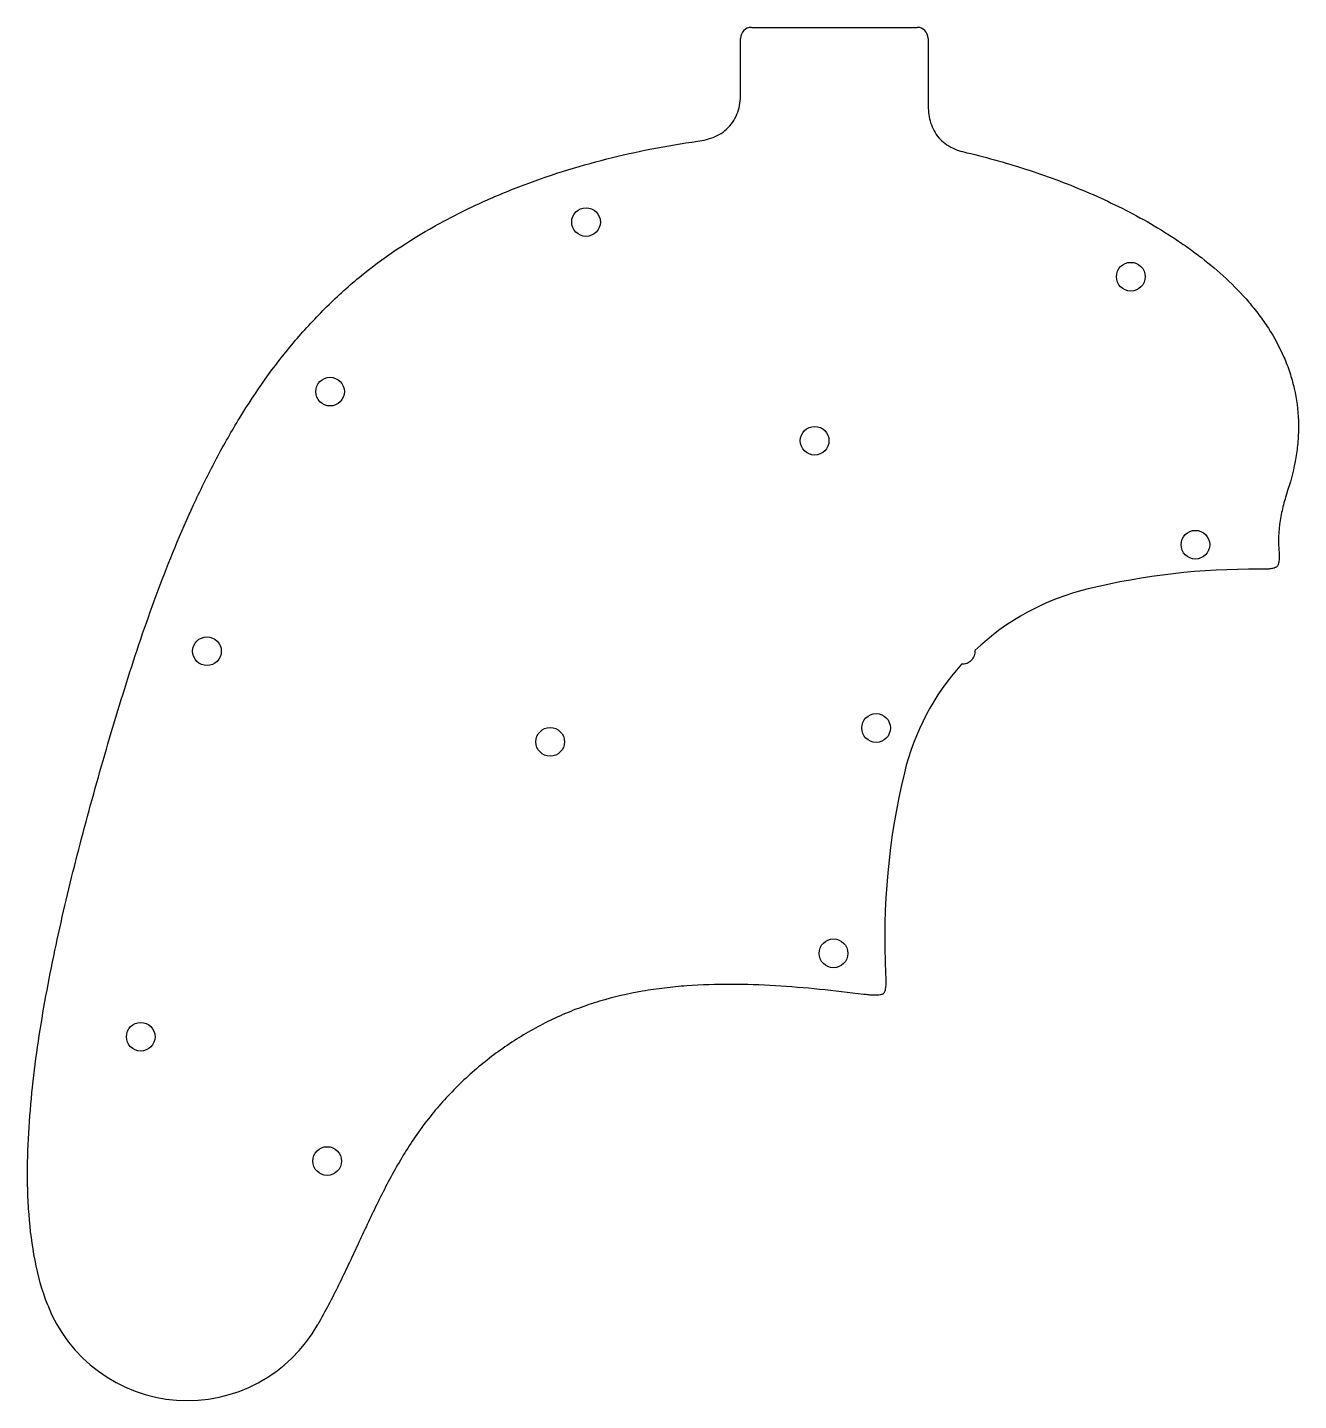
# Model space of a CAD drawing. Header units: millimetres. Extents: x -141 to 5, y -53 to 105.
import ezdxf

# ---------------------------------------------------------------- set-up
doc = ezdxf.new("R2010")
doc.units = ezdxf.units.MM

msp = doc.modelspace()

# ---------------------------------------------------------------- linework, layer by layer
at = {"color": 7, "linetype": 'Continuous', "lineweight": 25}
for p, q in [((-57.79, 104.78), (-38.74, 104.78)), ((-59.06, 97.39), (-59.06, 103.51)), ((-37.47, 103.51), (-37.47, 95.97))]:
    msp.add_line(p, q, dxfattribs=at)
for centre in [(-76.83, 82.39), (-14.16, 76.11), (-106.28, 62.89), (-50.53, 57.24), (-6.73, 45.28), (-120.44, 33.03), (-43.46, 24.2), (-80.96, 22.61), (-48.36, -1.72), (-128.06, -11.31), (-106.61, -25.61)]:
    msp.add_circle(centre, 1.65, dxfattribs=at)
for centre, radius, start, end in [((-57.79, 103.51), 1.27, 90, 180), ((-38.74, 103.51), 1.27, 0, 90), ((0, -38.72), 81.19, 89.575, 103.5674), ((-12.32, 12.32), 28.69, 103.5674, 133.5951), ((-12.32, 12.32), 28.69, 137.9597, 166.4326), ((38.72, 0), 81.19, 166.4326, 182.8869), ((-122.69, -35.91), 17.25, 201.3093, 330.4445)]:
    msp.add_arc(centre, radius, start, end, dxfattribs=at)
for points, knots in [([(-64.01, 91.69), (-63.66, 91.74), (-63.32, 91.8), (-62.64, 91.97), (-62.3, 92.08), (-61.66, 92.36), (-61.35, 92.54), (-60.78, 92.95), (-60.52, 93.19), (-60.06, 93.71), (-59.86, 94), (-59.53, 94.63), (-59.4, 94.96), (-59.2, 95.63), (-59.14, 95.98), (-59.06, 96.68), (-59.06, 97.04), (-59.06, 97.39)], [0, 0, 0, 0, 0.125, 0.125, 0.25, 0.25, 0.375, 0.375, 0.5, 0.5, 0.625, 0.625, 0.75, 0.75, 0.875, 0.875, 1, 1, 1, 1]), ([(-37.47, 95.97), (-37.47, 95.64), (-37.46, 95.31), (-37.39, 94.66), (-37.34, 94.34), (-37.17, 93.71), (-37.05, 93.4), (-36.77, 92.81), (-36.59, 92.53), (-36.18, 92.01), (-35.95, 91.78), (-35.45, 91.36), (-35.17, 91.18), (-34.59, 90.87), (-34.29, 90.74), (-33.67, 90.53), (-33.35, 90.45), (-33.03, 90.37)], [0, 0, 0, 0, 0.125, 0.125, 0.25, 0.25, 0.375, 0.375, 0.5, 0.5, 0.625, 0.625, 0.75, 0.75, 0.875, 0.875, 1, 1, 1, 1]), ([(-138.76, -42.18), (-139.42, -40.48), (-139.88, -38.76), (-140.56, -35.29), (-140.78, -33.53), (-140.98, -30.87), (-141.03, -29.98), (-141.08, -28.2), (-141.09, -27.3), (-141.07, -24.62), (-140.99, -22.84), (-140.61, -17.53), (-140.18, -14.02), (-139.08, -7.04), (-138.41, -3.57), (-136.91, 3.34), (-136.09, 6.78), (-134.31, 13.64), (-133.37, 17.07), (-131.4, 23.88), (-130.38, 27.27), (-128.22, 34.02), (-127.07, 37.36), (-124.56, 43.99), (-123.21, 47.26), (-121.32, 51.28), (-120.93, 52.08), (-120.14, 53.68), (-119.73, 54.47), (-118.47, 56.83), (-117.59, 58.37), (-114.81, 62.9), (-112.78, 65.79), (-109.92, 69.18), (-109.34, 69.85), (-108.13, 71.16), (-107.51, 71.81), (-105.61, 73.71), (-104.3, 74.9), (-100.21, 78.27), (-97.28, 80.22), (-92.66, 82.81), (-91.08, 83.61), (-88.66, 84.74), (-87.84, 85.1), (-86.21, 85.8), (-85.38, 86.13), (-81.24, 87.73), (-74.5, 89.84), (-67.54, 91.2), (-64.01, 91.69)], [0, 0, 0, 0, 0.03125, 0.03125, 0.0625, 0.0625, 0.078125, 0.078125, 0.09375, 0.09375, 0.125, 0.125, 0.1875, 0.1875, 0.25, 0.25, 0.3125, 0.3125, 0.375, 0.375, 0.4375, 0.4375, 0.5, 0.5, 0.5625, 0.5625, 0.578125, 0.578125, 0.59375, 0.59375, 0.625, 0.625, 0.6875, 0.6875, 0.703125, 0.703125, 0.71875, 0.71875, 0.75, 0.75, 0.8125, 0.8125, 0.84375, 0.84375, 0.859375, 0.859375, 0.875, 0.875, 0.9375, 1, 1, 1, 1]), ([(-33.03, 90.37), (-30.6, 89.8), (-28.2, 89.12), (-23.5, 87.58), (-21.19, 86.71), (-16.66, 84.75), (-14.45, 83.67), (-11.21, 81.83), (-10.14, 81.18), (-8.57, 80.14), (-8.05, 79.79), (-7.03, 79.06), (-6.53, 78.68), (-5.04, 77.54), (-4.09, 76.73), (-2.28, 75.04), (-1.41, 74.14), (-0.19, 72.72), (0.2, 72.23), (0.96, 71.23), (1.32, 70.71), (2.35, 69.11), (2.95, 68.01), (3.7, 66.29), (3.93, 65.7), (4.32, 64.5), (4.49, 63.88), (4.92, 62.04), (5.07, 60.8), (5.14, 58.92), (5.13, 58.29), (5.06, 57.02), (4.99, 56.39), (4.71, 54.52), (4.43, 53.29), (4.06, 52.07)], [0, 0, 0, 0, 0.125, 0.125, 0.25, 0.25, 0.375, 0.375, 0.4375, 0.4375, 0.46875, 0.46875, 0.5, 0.5, 0.5625, 0.5625, 0.625, 0.625, 0.65625, 0.65625, 0.6875, 0.6875, 0.75, 0.75, 0.78125, 0.78125, 0.8125, 0.8125, 0.875, 0.875, 0.90625, 0.90625, 0.9375, 0.9375, 1, 1, 1, 1]), ([(4.06, 52.07), (3.96, 51.78), (3.87, 51.49), (3.69, 50.9), (3.6, 50.61), (3.35, 49.72), (3.21, 49.12), (2.88, 47.31), (2.78, 46.09), (2.86, 44.86)], [0, 0, 0, 0, 0.125, 0.125, 0.25, 0.25, 0.5, 0.5, 1, 1, 1, 1]), ([(2.86, 44.86), (2.88, 44.69), (2.89, 44.51), (2.91, 44.16), (2.92, 43.98), (2.91, 43.63), (2.9, 43.45), (2.85, 43.18), (2.83, 43.1), (2.79, 42.97), (2.77, 42.93), (2.73, 42.85), (2.71, 42.8), (2.65, 42.74), (2.61, 42.72), (2.53, 42.67), (2.49, 42.66), (2.37, 42.61), (2.28, 42.58), (2.02, 42.52), (1.85, 42.5), (1.49, 42.47), (1.31, 42.47), (0.96, 42.47), (0.78, 42.47), (0.6, 42.47)], [0, 0, 0, 0, 0.125, 0.125, 0.25, 0.25, 0.375, 0.375, 0.4375, 0.4375, 0.46875, 0.46875, 0.5, 0.5, 0.53125, 0.53125, 0.5625, 0.5625, 0.625, 0.625, 0.75, 0.75, 0.875, 0.875, 1, 1, 1, 1]), ([(-32.1, 33.09), (-32.1, 32.99), (-32.1, 32.89), (-32.13, 32.69), (-32.16, 32.59), (-32.22, 32.39), (-32.27, 32.3), (-32.38, 32.13), (-32.44, 32.04), (-32.65, 31.82), (-32.83, 31.71), (-33.11, 31.6), (-33.21, 31.57), (-33.42, 31.54), (-33.52, 31.53), (-33.62, 31.53)], [0, 0, 0, 0, 0.125, 0.125, 0.25, 0.25, 0.375, 0.375, 0.5, 0.5, 0.75, 0.75, 0.875, 0.875, 1, 1, 1, 1]), ([(-42.37, -4.09), (-42.36, -4.28), (-42.35, -4.47), (-42.34, -4.85), (-42.33, -5.04), (-42.35, -5.42), (-42.37, -5.61), (-42.42, -5.89), (-42.44, -5.99), (-42.49, -6.13), (-42.5, -6.17), (-42.54, -6.26), (-42.57, -6.31), (-42.61, -6.36), (-42.64, -6.38), (-42.68, -6.4), (-42.7, -6.41), (-42.77, -6.44), (-42.82, -6.45), (-42.96, -6.49), (-43.05, -6.5), (-43.34, -6.54), (-43.54, -6.55), (-43.92, -6.54), (-44.12, -6.52), (-44.5, -6.48), (-44.69, -6.46), (-44.89, -6.44)], [0, 0, 0, 0, 0.125, 0.125, 0.25, 0.25, 0.375, 0.375, 0.4375, 0.4375, 0.46875, 0.46875, 0.5, 0.5, 0.515625, 0.515625, 0.53125, 0.53125, 0.5625, 0.5625, 0.625, 0.625, 0.75, 0.75, 0.875, 0.875, 1, 1, 1, 1]), ([(-44.89, -6.44), (-48.27, -6.02), (-51.65, -5.65), (-58.44, -5.25), (-61.84, -5.21), (-66.1, -5.52), (-66.95, -5.61), (-68.65, -5.81), (-69.49, -5.93), (-72, -6.37), (-73.65, -6.75), (-76.09, -7.48), (-76.9, -7.75), (-78.5, -8.34), (-79.29, -8.67), (-81.64, -9.73), (-83.13, -10.54), (-86.01, -12.33), (-87.38, -13.32), (-89.36, -14.92), (-90.01, -15.48), (-91.27, -16.64), (-91.88, -17.25), (-93.65, -19.1), (-94.74, -20.4), (-96.74, -23.14), (-97.65, -24.57), (-98.93, -26.79), (-99.34, -27.54), (-100.13, -29.06), (-100.52, -29.82), (-101.65, -32.13), (-102.37, -33.68), (-103.81, -36.78), (-104.54, -38.33), (-106.05, -41.41), (-106.84, -42.92), (-107.68, -44.42)], [0, 0, 0, 0, 0.125, 0.125, 0.25, 0.25, 0.28125, 0.28125, 0.3125, 0.3125, 0.375, 0.375, 0.40625, 0.40625, 0.4375, 0.4375, 0.5, 0.5, 0.5625, 0.5625, 0.59375, 0.59375, 0.625, 0.625, 0.6875, 0.6875, 0.75, 0.75, 0.78125, 0.78125, 0.8125, 0.8125, 0.875, 0.875, 0.9375, 0.9375, 1, 1, 1, 1])]:
    msp.add_open_spline(points, degree=3, knots=knots, dxfattribs=at)

doc.saveas('drawing.dxf')
